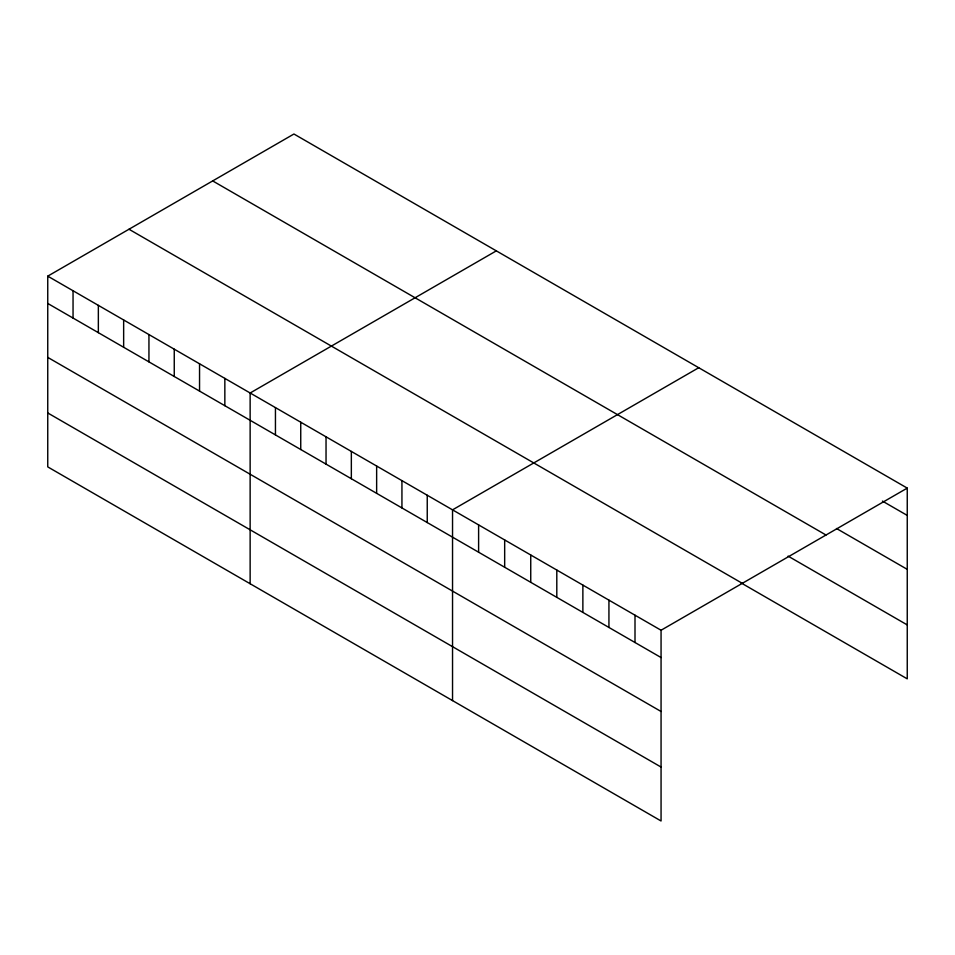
<?xml version="1.0" encoding="UTF-8"?>
<svg xmlns="http://www.w3.org/2000/svg" width="955" height="955" viewBox="0 0 955 955"><rect width="100%" height="100%" fill="white"/><g stroke="black" fill="none" stroke-linecap="round" stroke-linejoin="round"><path stroke-width="1.43" d="M47.75 276.15L661.063 630.24L661.063 820.99L47.75 466.888L47.75 276.15L293.937 134.01L907.25 488.112L907.25 678.85L740.925 582.825M496.325 250.867L250.138 393.006L250.138 583.744M698.726 367.723L452.539 509.851L452.539 700.588M661.063 630.24L907.25 488.112M882.42 501.089L907.25 515.413M836.496 528.497L907.25 569.347M212.69 180.925L826.003 535.015M788.09 556.12L907.25 624.916M128.997 229.248L742.31 583.338M47.75 303.451L661.063 657.553M47.75 357.385L661.063 711.487M47.75 412.954L661.063 767.056M635.003 615.199L635.003 642.5M608.932 600.146L608.932 627.447M582.872 585.093L582.872 612.406M556.801 570.051L556.801 597.352M530.741 554.998L530.741 582.299M504.67 539.945L504.67 567.258M478.61 524.904L478.61 552.205M427.243 495.251L427.243 522.552M401.936 480.64L401.936 507.941M376.64 466.028L376.64 493.341M351.345 451.429L351.345 478.73M326.037 436.817L326.037 464.13M300.741 422.217L300.741 449.519M275.446 407.606L275.446 434.919M224.843 378.395L224.843 405.696M199.547 363.783L199.547 391.096M174.252 349.184L174.252 376.485M148.944 334.572L148.944 361.885M123.649 319.973L123.649 347.274M98.353 305.361L98.353 332.674M73.046 290.762L73.046 318.063"/></g></svg>
